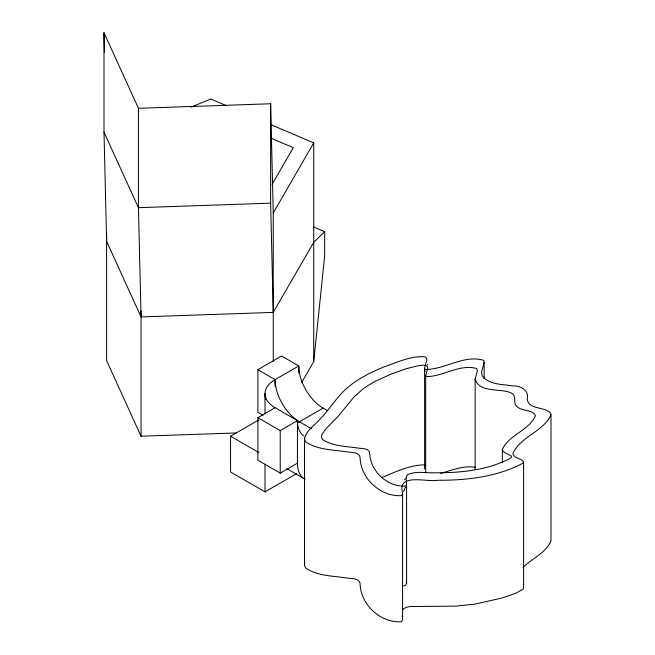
<?xml version="1.0" encoding="UTF-8"?>
<svg xmlns="http://www.w3.org/2000/svg" width="655" height="655" viewBox="0 0 655 655"><rect width="100%" height="100%" fill="white"/><g stroke="black" fill="none" stroke-linecap="round" stroke-linejoin="round"><path stroke-width="0.98" d="M475.145 379.351L477.405 370.501L476.627 368.528C459.548 363.623 442.976 376.813 426.151 376.584L425.717 375.528L427.731 368.266L427.412 366.677L426.053 365.58L423.302 365.171L418.938 365.588L406.378 368.675L391.068 374.103L375.798 381.054L369.052 384.862L363.279 388.759L354.24 396.701L338.291 416.089L325.404 429.402L321.777 434.879L321.474 437.27L322.481 439.39C332.961 446.546 346.569 446.211 358.719 448.167C362.829 448.732 370.165 448.159 369.772 454.267C370.992 472.026 387.801 487.107 405.437 486.075L406.354 485.109C407.189 481.695 404.667 477.585 407.59 474.728C416.564 470.47 427.166 473.418 436.762 472.754C461.98 472.828 488.54 469.962 511.039 457.919L511.653 456.658L510.875 455.634L504.833 452.695L503.13 451.311L502.36 449.51C508.82 434.846 528.986 430.54 535.43 415.851L534.595 413.985C529.117 408.974 519.022 411.356 515.19 404.381C514.077 400.442 515.968 394.613 510.966 392.828C499.765 387.891 480.197 393.401 475.145 379.351L475.145 469.619M301.587 382.61L313.729 361.576L324.692 255.753L324.692 231.665L313.843 227.039M402.571 492.879L402.293 494.517L401.237 495.63C380.915 496.817 361.552 479.444 360.152 458.975C360.602 451.942 352.153 452.605 347.412 451.95C333.42 449.698 317.74 450.091 305.664 441.838L304.501 439.399C305.705 430.531 314.703 425.545 320.025 419.118C328.188 410.931 334.23 400.958 342.262 392.656C353.913 380.506 369.289 372.924 384.681 366.628C397.651 362.313 411.029 355.575 424.98 356.811L426.552 358.072L426.921 359.898L424.948 366.473L424.604 368.266L425.103 369.477C444.491 369.748 463.576 354.552 483.259 360.201L483.979 361.224C484.373 366.694 478.641 372.801 483.717 377.689C491.414 384.853 502.803 384.297 512.538 385.877C520.627 385.656 529.437 390.126 527.226 399.419C529.338 409.858 543.617 406.419 550.036 412.576L551.002 414.721C543.568 431.645 520.34 436.607 512.898 453.497L513.782 455.577C516.41 458.623 521.233 458.541 523.607 461.734L522.895 463.191C496.973 477.061 466.376 480.369 437.327 480.279C427.199 482.408 396.979 472.632 402.571 492.879L402.571 619.032L402.293 620.67L401.237 621.783C380.915 622.971 361.552 605.597 360.152 585.136C360.602 578.103 352.153 578.758 347.412 578.103C333.42 575.851 317.74 576.244 305.664 568L304.501 565.552L304.853 562.801M406.599 483.693L406.599 583.089L405.437 585.48L403.636 585.881M404.389 489.67L403.636 491.406M405.093 488.032L404.331 489.793M405.289 487.59L405.478 487.148M404.733 479.738L405.232 478.731M272.112 184.366L293.293 147.678L270.802 138.09M273.25 361.339L273.25 213.006L313.729 142.896L270.662 124.54M138.532 112.373L138.434 108.296L103.998 32.75L103.998 132.146L106.618 241.384L141.046 316.93L273.25 312.402L313.729 242.293L324.692 231.665M402.432 610.517L403.717 608.7L406.19 607.341L410.087 606.538L455.52 606.137L474.891 604.123L502.066 598.015L515.624 593.332L522.895 589.344L523.607 587.887L523.607 461.734M522.886 567.541C531.754 558.502 546.041 553.049 551.002 540.874L551.002 414.721M263.04 415.196L257.882 412.216L257.882 369.682L281.56 356.009L298.778 365.948A34.437 19.879 60 0 0 323.12 408.122L327.418 410.603M257.882 369.682L275.092 379.622L298.778 365.948L298.778 373.039M257.882 417.669L280.225 430.572L297.435 420.633L297.435 463.167L280.225 473.107L257.882 460.203L257.882 417.669L275.092 407.729L297.435 420.633A34.437 19.879 -60 0 0 303.936 436.001M296.797 473.524L265.013 491.872L230.576 471.993L230.576 436.214L258.831 419.896M297.624 422.762A34.437 19.879 -60 0 0 299.441 421.787L323.12 408.122M381.595 477.642C395.448 471.927 409.899 464.821 425.136 464.845M191.047 107.133L210.746 99.003L226.655 105.782M440.75 473.352C451.958 470.257 463.617 465.296 475.424 467.277M273.25 213.006L270.63 103.768L138.434 108.296L138.434 207.692L141.046 316.93M270.63 103.768L270.63 203.165L138.434 207.692L103.998 132.146M106.618 233.27L106.618 360.668L141.046 436.214L236.643 432.939M296.871 421.714A34.437 28.116 0 0 0 299.441 421.787L311.477 428.738M230.576 436.214L258.831 452.523M286.751 468.612L305.222 479.28M425.12 371.77L424.98 370.869M402.203 615.577L402.571 619.032M427.396 364.295L427.469 365.089M406.444 581.362L406.599 583.089M270.63 203.165L273.25 312.402M103.998 32.75L104.464 52.146M502.36 449.51L502.36 462.692M484.151 362.477L484.151 378.754M425.717 375.528L425.717 472.902M424.604 368.266L424.604 468.988M313.729 142.896L313.729 361.576M304.51 438.056L304.501 565.552M280.225 430.572L280.225 473.107M299.441 421.787A34.437 19.879 60 0 1 275.092 379.622L275.092 386.704M265.013 413.927L265.013 393.68A34.437 28.116 0 0 0 265.693 399.247M265.013 464.272L265.013 491.872M141.046 310.847L141.046 436.214M275.092 407.729A34.437 19.879 0 0 1 275.092 379.622M303.936 478.535A34.437 19.879 -60 0 1 297.435 463.167"/></g></svg>
